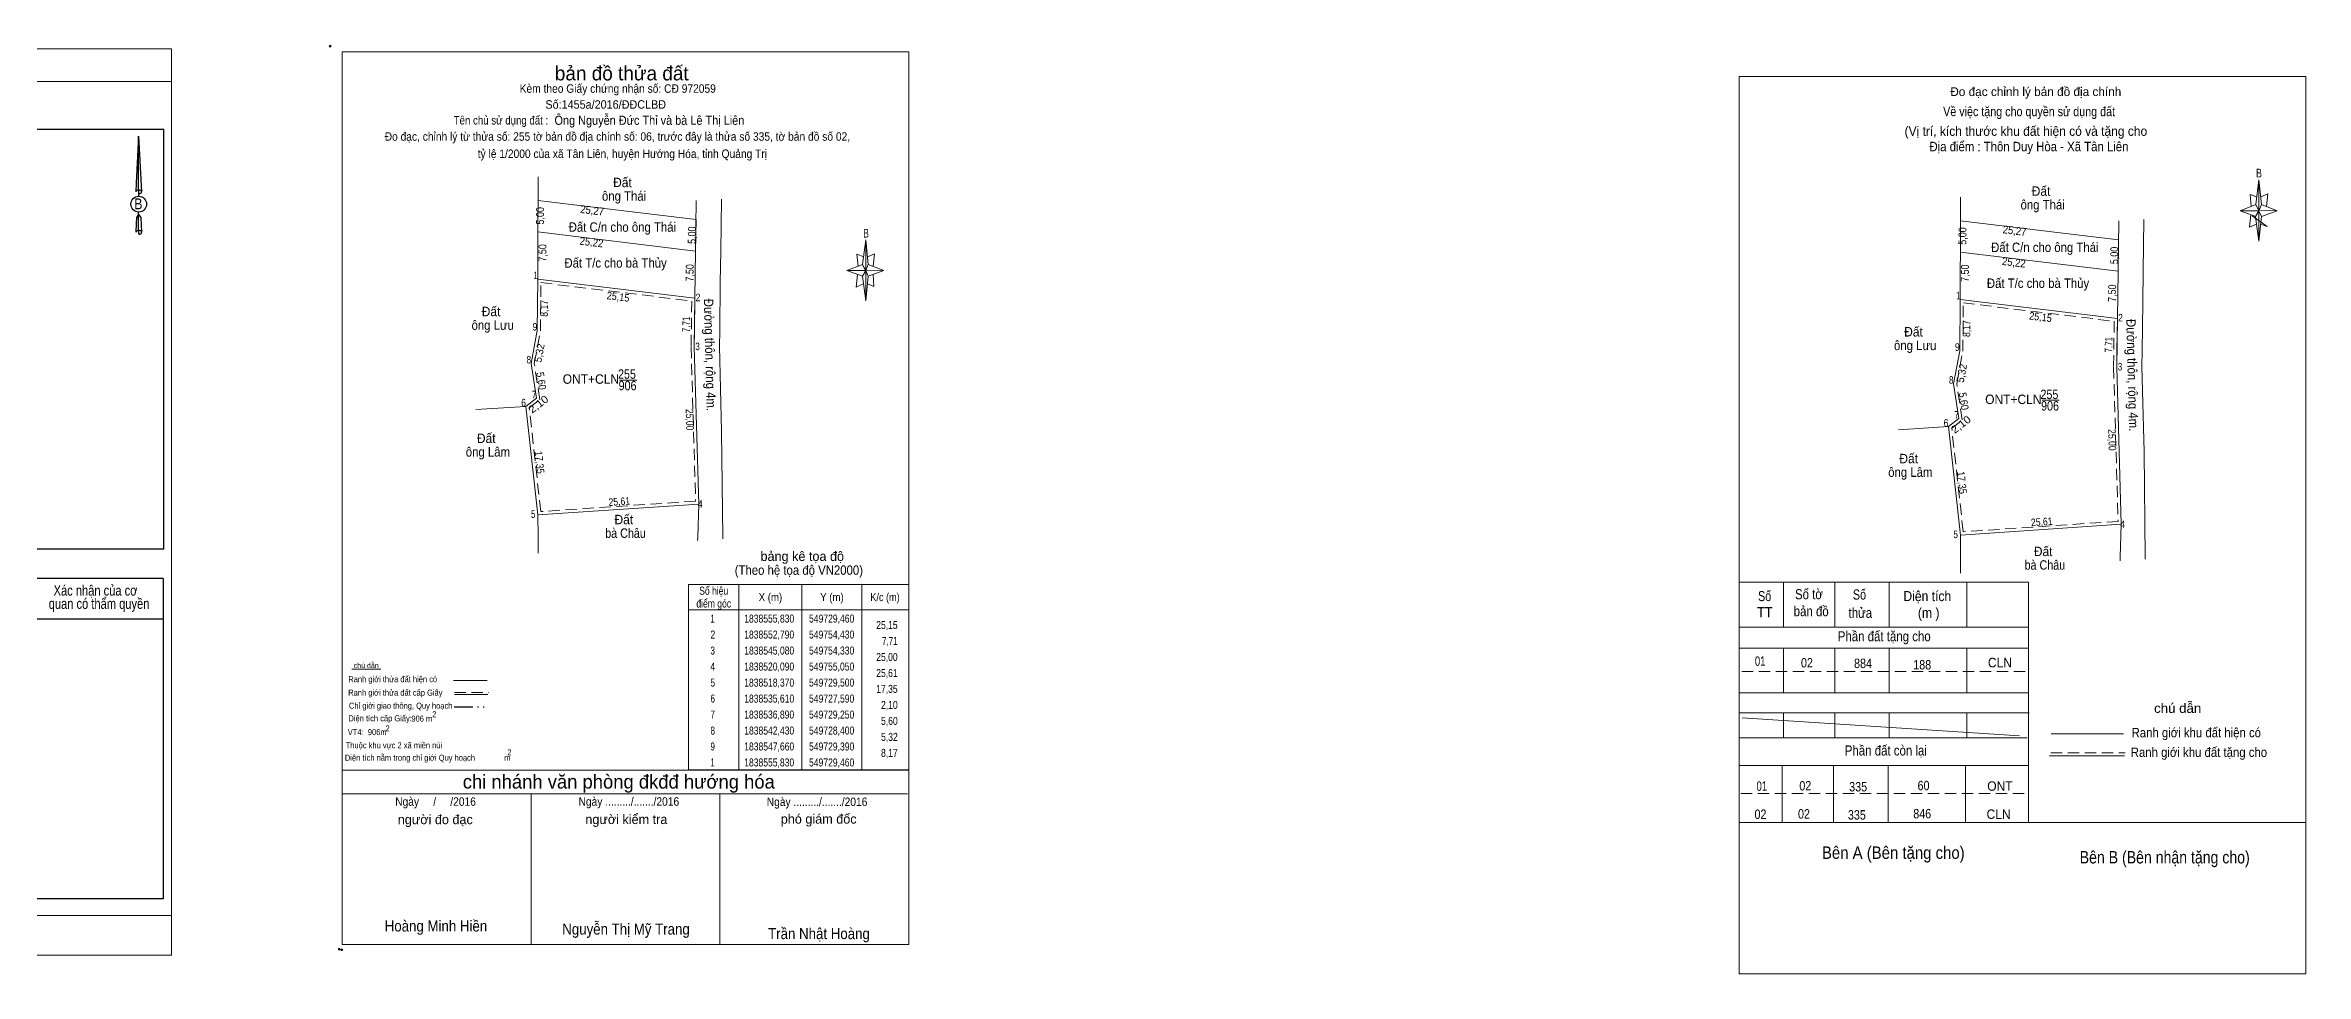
# Model space of a CAD drawing. Header units: metres. Extents: x 549224 to 550010, y 1838173 to 1838596.
# Drawn here: x 549651.2 to 550010.3, y 1838445.5 to 1838593 of the extents above; entities that cross this region are included whole.
import ezdxf
from ezdxf.enums import TextEntityAlignment as Align

# ---------------------------------------------------------------- set-up
doc = ezdxf.new("R2010")
doc.units = ezdxf.units.M
doc.header["$LTSCALE"] = 0.6
doc.header["$PDMODE"] = 32
doc.header["$PDSIZE"] = 0.3
for name, pattern in [('DASH_DOUBLE_DOT', [9.2, 5, -1.2, 0.3, -1.2, 0.3, -1.2]), ('DOTTED', [1.5, 0.3, -1.2]), ('MEDIUM_DASHED', [4.5, 3, -1.5])]:
    doc.linetypes.add(name, pattern=pattern)
for name, color, linetype, lineweight in [('1', 7, 'DOTTED', 13), ('10', 7, 'Continuous', 13), ('12', 7, 'Continuous', 13), ('15', 7, 'Continuous', 13), ('17', 7, 'Continuous', 13), ('18', 7, 'Continuous', 13), ('28', 7, 'Continuous', 13), ('63', 7, 'Continuous', 13)]:
    doc.layers.add(name, color=color, linetype=linetype, lineweight=lineweight)
doc.layers.add('20', color=7, linetype='Continuous')

msp = doc.modelspace()

# ---------------------------------------------------------------- linework, layer by layer
at = {"layer": '1', "linetype": 'Continuous'}
for p, q in [((549486.16, 1838587.24), (549671.26, 1838587.24)), ((549671.26, 1838587.24), (549671.26, 1838453.62)), ((549729.5, 1838565.88), (549729.51, 1838567.69)), ((549734.79, 1838567.69), (549749.73, 1838565.88)), ((549955.46, 1838562.66), (549955.47, 1838564.47)), ((549960.75, 1838564.47), (549975.69, 1838562.66)), ((549486.16, 1838454.74), (549671.26, 1838454.74))]:
    msp.add_line(p, q, dxfattribs=at)
for points in [[(549466.06, 1838448.44), (549671.26, 1838448.44), (549671.26, 1838592.44), (549466.06, 1838592.44)], [(549493.66, 1838587.24), (549671.26, 1838587.24), (549671.26, 1838454.74), (549493.66, 1838454.74)], [(549729.46, 1838555.83), (549754.43, 1838552.79), (549754.33, 1838545.08), (549755.05, 1838520.09), (549729.5, 1838518.37), (549727.59, 1838535.61), (549729.25, 1838536.89), (549728.4, 1838542.43), (549729.39, 1838547.66)], [(549955.42, 1838552.61), (549980.39, 1838549.57), (549980.29, 1838541.86), (549981.01, 1838516.87), (549955.46, 1838515.15), (549953.55, 1838532.39), (549955.21, 1838533.67), (549954.36, 1838539.21), (549955.35, 1838544.44)]]:
    msp.add_lwpolyline(points, close=True, dxfattribs=at)
for points in [[(549749.73, 1838565.88), (549754.6, 1838565.29), (549754.53, 1838560.29), (549729.49, 1838563.33), (549729.5, 1838565.88)], [(549729.51, 1838567.69), (549729.51, 1838568.33), (549734.79, 1838567.69)], [(549975.69, 1838562.66), (549980.56, 1838562.07), (549980.49, 1838557.07), (549955.45, 1838560.11), (549955.46, 1838562.66)], [(549955.47, 1838564.47), (549955.47, 1838565.11), (549960.75, 1838564.47)]]:
    msp.add_lwpolyline(points, dxfattribs=at)
at = {"layer": '1', "linetype": 'MEDIUM_DASHED'}
for points in [[(549729.96, 1838555.27), (549753.92, 1838552.35), (549753.83, 1838545.08), (549754.54, 1838520.56), (549729.94, 1838518.9), (549728.12, 1838535.39), (549729.79, 1838536.67), (549728.91, 1838542.42), (549729.89, 1838547.61)], [(549955.92, 1838552.05), (549979.88, 1838549.13), (549979.79, 1838541.86), (549980.5, 1838517.34), (549955.9, 1838515.68), (549954.08, 1838532.17), (549955.75, 1838533.45), (549954.87, 1838539.2), (549955.85, 1838544.39)]]:
    msp.add_lwpolyline(points, close=True, dxfattribs=at)
at = {"layer": '10'}
for p, q in [((549729.51, 1838568.87), (549729.52, 1838572.06)), ((549729.53, 1838571.25), (549729.53, 1838571.46)), ((549729.51, 1838568.33), (549729.51, 1838568.87)), ((549955.47, 1838565.65), (549955.48, 1838568.84)), ((549955.47, 1838565.11), (549955.47, 1838565.65)), ((549955.49, 1838568.03), (549955.49, 1838568.24)), ((549729.5, 1838518.37), (549727.59, 1838535.61)), ((549955.46, 1838515.15), (549953.55, 1838532.39)), ((549729.5, 1838518.37), (549729.52, 1838514.89)), ((549729.52, 1838514.89), (549729.53, 1838512.31)), ((549955.46, 1838515.15), (549955.48, 1838511.67)), ((549955.48, 1838511.67), (549955.49, 1838509.09))]:
    msp.add_line(p, q, dxfattribs=at)
at = {"layer": '12'}
msp.add_line((549920.32, 1838445.46), (550010.32, 1838445.46), dxfattribs=at)
at = {"layer": '15'}
for p, q in [((549742.46, 1838539.79), (549745.19, 1838539.79)), ((549727.59, 1838535.61), (549719.65, 1838535.09)), ((549968.42, 1838536.57), (549971.15, 1838536.57)), ((549953.55, 1838532.39), (549945.61, 1838531.87)), ((549920.81, 1838486.13), (549964.82, 1838483.29))]:
    msp.add_line(p, q, dxfattribs=at)
at = {"layer": '17'}
for p, q in [((549920.32, 1838445.46), (549920.32, 1838588.01)), ((550002.54, 1838568.88), (550001.48, 1838569.28)), ((550002.38, 1838567.68), (550002.84, 1838571.58)), ((550002.38, 1838565.78), (549999.88, 1838566.68)), ((550001.8, 1838565.9), (550004.18, 1838564.18)), ((550003.28, 1838565.78), (550002.84, 1838561.88)), ((550003.28, 1838567.68), (550005.78, 1838566.68)), ((550001.38, 1838564.08), (550002.48, 1838564.58)), ((550004.18, 1838564.18), (550003.14, 1838564.58)), ((549966.26, 1838507.67), (549920.4, 1838507.7)), ((549927.36, 1838507.67), (549927.36, 1838500.53)), ((549935.5, 1838507.67), (549935.5, 1838500.53)), ((549944.16, 1838507.67), (549944.16, 1838500.53)), ((549956.46, 1838507.67), (549956.46, 1838500.53)), ((549966.26, 1838507.67), (549966.26, 1838469.51)), ((549920.32, 1838500.53), (549966.26, 1838500.53)), ((549920.32, 1838497.19), (549966.26, 1838497.19)), ((549927.36, 1838497.19), (549927.36, 1838490.11)), ((549935.5, 1838497.19), (549935.5, 1838490.11)), ((549944.16, 1838497.19), (549944.16, 1838490.11)), ((549956.46, 1838497.19), (549956.46, 1838490.11)), ((549920.4, 1838490.11), (549966.2, 1838490.11)), ((549920.32, 1838486.93), (549966.36, 1838486.93)), ((549927.36, 1838486.93), (549927.36, 1838482.94)), ((549935.5, 1838486.93), (549935.5, 1838482.94)), ((549944.16, 1838486.93), (549944.16, 1838482.94)), ((549956.46, 1838486.93), (549956.46, 1838482.94)), ((549920.24, 1838482.94), (549966.04, 1838482.94)), ((549969.86, 1838483.61), (549981.36, 1838483.61)), ((549969.6, 1838480.07), (549981.5, 1838480.07)), ((549920.32, 1838478.56), (549966.26, 1838478.56)), ((549927.16, 1838478.56), (549927.16, 1838469.51)), ((549935.3, 1838478.56), (549935.3, 1838469.51)), ((549943.96, 1838478.56), (549943.96, 1838469.51)), ((549956.26, 1838478.56), (549956.26, 1838469.51)), ((549920.32, 1838469.51), (550010.32, 1838469.51))]:
    msp.add_line(p, q, dxfattribs=at)
at = {"layer": '17', "linetype": 'MEDIUM_DASHED'}
for p, q in [((549920.76, 1838493.47), (549966.32, 1838493.47)), ((549969.84, 1838480.57), (549981.64, 1838480.57)), ((549920.58, 1838474.08), (549966.26, 1838474.08))]:
    msp.add_line(p, q, dxfattribs=at)
at = {"layer": '17'}
for points in [[(549920.32, 1838588.01), (550010.32, 1838588.01), (550010.32, 1838445.46)], [(550003.18, 1838568.88), (550004.28, 1838569.38), (550004.08, 1838567.38)], [(550002.84, 1838566.68), (550002.38, 1838567.68), (549999.88, 1838566.68)], [(550002.84, 1838566.68), (550003.28, 1838565.78), (550005.78, 1838566.68)]]:
    msp.add_lwpolyline(points, dxfattribs=at)
for points in [[(550002.84, 1838571.58), (550003.28, 1838567.68), (550002.84, 1838566.68)], [(550002.84, 1838566.68), (549999.88, 1838566.68), (550002.38, 1838567.68), (550003.28, 1838565.78), (550005.78, 1838566.68), (550002.84, 1838566.78)], [(550002.84, 1838566.68), (550002.84, 1838561.88), (550002.34, 1838565.78)]]:
    msp.add_lwpolyline(points, close=True, dxfattribs=at)
at = {"layer": '18', "lineweight": 25}
for p, q in [((549666.06, 1838578.54), (549666.54, 1838569.7)), ((549666.06, 1838578.54), (549666.54, 1838569.7)), ((549666.06, 1838578.54), (549666.54, 1838569.7)), ((549665.68, 1838571.08), (549665.6, 1838569.72)), ((549666.06, 1838570), (549666.06, 1838569.66)), ((549666.06, 1838569.66), (549666.06, 1838569.4)), ((549666.06, 1838569.4), (549666.06, 1838569.06)), ((549666.06, 1838569.4), (549666.06, 1838569.06)), ((549666.06, 1838569.4), (549666.06, 1838569.06)), ((549666.54, 1838569.7), (549666.54, 1838569.72)), ((549666.06, 1838566.08), (549666.06, 1838566.48)), ((549666.06, 1838566.08), (549666.06, 1838566.48)), ((549666.06, 1838566.08), (549666.06, 1838566.48)), ((549666.06, 1838566.08), (549666.42, 1838565.6)), ((549666.06, 1838566.08), (549666.42, 1838565.6)), ((549666.06, 1838566.08), (549666.42, 1838565.6)), ((549666.42, 1838565.6), (549666.54, 1838563.28)), ((549666.42, 1838565.6), (549666.54, 1838563.28)), ((549666.42, 1838565.6), (549666.54, 1838563.28)), ((549666.06, 1838563.58), (549666.06, 1838563.24)), ((549666.06, 1838563.24), (549666.06, 1838562.98)), ((549666.54, 1838563.28), (549666.54, 1838563.3))]:
    msp.add_line(p, q, dxfattribs=at)
at = {"layer": '18'}
for p, q in [((549729.51, 1838568.33), (549734.79, 1838567.69)), ((549729.51, 1838568.33), (549729.51, 1838567.69)), ((549758.53, 1838560.29), (549758.64, 1838568.51)), ((549955.47, 1838565.11), (549960.75, 1838564.47)), ((549955.47, 1838565.11), (549955.47, 1838564.47)), ((549984.49, 1838557.07), (549984.6, 1838565.29)), ((549754.43, 1838552.79), (549754.53, 1838560.29)), ((549758.46, 1838555.29), (549758.53, 1838560.29)), ((549729.46, 1838555.29), (549729.46, 1838555.83)), ((549980.39, 1838549.57), (549980.49, 1838557.07)), ((549984.42, 1838552.07), (549984.49, 1838557.07)), ((549955.42, 1838552.07), (549955.42, 1838552.61)), ((549728.4, 1838542.43), (549729.39, 1838547.66)), ((549954.36, 1838539.21), (549955.35, 1838544.44)), ((549729.5, 1838518.37), (549755.05, 1838520.09)), ((549755.05, 1838520.09), (549754.88, 1838514.89)), ((549955.46, 1838515.15), (549981.01, 1838516.87)), ((549981.01, 1838516.87), (549980.84, 1838511.67)), ((549754.88, 1838514.89), (549754.86, 1838514.3)), ((549758.87, 1838514.56), (549758.87, 1838514.89)), ((549980.84, 1838511.67), (549980.82, 1838511.08)), ((549984.83, 1838511.34), (549984.83, 1838511.67))]:
    msp.add_line(p, q, dxfattribs=at)
at = {"layer": '18', "lineweight": 25}
for points in [[(549666.06, 1838570), (549666.06, 1838578.54), (549665.68, 1838571.08)], [(549666.06, 1838563.58), (549666.06, 1838566.08), (549665.74, 1838565.6), (549665.68, 1838564.66), (549665.6, 1838563.3)]]:
    msp.add_lwpolyline(points, dxfattribs=at)
at = {"layer": '18'}
for points in [[(549729.49, 1838563.33), (549754.53, 1838560.29), (549754.64, 1838568.31)], [(549729.51, 1838567.69), (549729.5, 1838565.88), (549729.49, 1838563.33)], [(549734.79, 1838567.69), (549749.73, 1838565.88), (549754.6, 1838565.29)], [(549729.49, 1838563.33), (549729.48, 1838560.29), (549729.46, 1838555.83)], [(549955.45, 1838560.11), (549980.49, 1838557.07), (549980.6, 1838565.09)], [(549955.47, 1838564.47), (549955.46, 1838562.66), (549955.45, 1838560.11)], [(549960.75, 1838564.47), (549975.69, 1838562.66), (549980.56, 1838562.07)], [(549955.45, 1838560.11), (549955.44, 1838557.07), (549955.42, 1838552.61)], [(549758.33, 1838545.13), (549758.36, 1838547.66), (549758.46, 1838555.29)], [(549754.33, 1838545.08), (549754.36, 1838547.66), (549754.43, 1838552.79)], [(549984.29, 1838541.91), (549984.32, 1838544.44), (549984.42, 1838552.07)], [(549980.29, 1838541.86), (549980.32, 1838544.44), (549980.39, 1838549.57)], [(549758.87, 1838514.89), (549758.67, 1838531.63), (549758.33, 1838545.18)], [(549984.83, 1838511.67), (549984.63, 1838528.41), (549984.29, 1838541.96)]]:
    msp.add_lwpolyline(points, dxfattribs=at)
at = {"layer": '18', "lineweight": 25}
for centre, start_param, end_param in [((549666.084, 1838569.6782), 1.57079633, 3.07445202), ((549666.084, 1838569.6782), 0.06714063, 1.57079633), ((549666.084, 1838569.6782), 4.71238898, 6.28318531), ((549666.084, 1838563.2577), 2.49106941, 3.07427841), ((549666.084, 1838563.2577), 1.57079633, 2.49106941), ((549666.084, 1838563.2577), 0.06714063, 1.57079633), ((549666.084, 1838563.2577), 4.71238898, 6.28318531)]:
    msp.add_ellipse(centre, major_axis=(0.4535, 0), ratio=0.655448, start_param=start_param, end_param=end_param, dxfattribs=at)
msp.add_ellipse((549666.0836, 1838567.7397), major_axis=(0, 1.258), ratio=0.983453, dxfattribs=at)
at = {"layer": '28'}
for p, q in [((549781.06, 1838558.17), (549781.56, 1838562.07)), ((549781.06, 1838556.27), (549778.56, 1838557.17)), ((549781.96, 1838556.27), (549781.56, 1838552.37)), ((549782.86, 1838554.67), (549781.86, 1838555.07)), ((549781.96, 1838558.17), (549784.46, 1838557.17)), ((549782.76, 1838556.57), (549782.86, 1838554.67)), ((549699.91, 1838493.84), (549704.51, 1838493.84)), ((549716.06, 1838492.07), (549721.44, 1838492.07)), ((549716.26, 1838489.83), (549721.52, 1838489.83)), ((549698.4, 1838477.83), (549788.4, 1838477.83)), ((549698.4, 1838474.03), (549788.2, 1838474.03)), ((549698.4, 1838474.03), (549788.2, 1838474.03)), ((549698.4, 1838474.03), (549788.2, 1838474.03)), ((549728.4, 1838450.13), (549728.4, 1838474.03)), ((549758.4, 1838450.13), (549758.4, 1838474.03))]:
    msp.add_line(p, q, dxfattribs=at)
at = {"layer": '28', "lineweight": 25}
for p, q in [((549670.04, 1838512.94), (549592.52, 1838512.94)), ((549669.98, 1838508.24), (549669.94, 1838457.36)), ((549669.96, 1838501.78), (549592.46, 1838501.78)), ((549669.94, 1838457.36), (549592.46, 1838457.36))]:
    msp.add_line(p, q, dxfattribs=at)
at = {"layer": '28', "linetype": 'MEDIUM_DASHED'}
msp.add_line((549716.26, 1838490.15), (549721.7, 1838490.15), dxfattribs=at)
at = {"layer": '28', "linetype": 'DASH_DOUBLE_DOT', "lineweight": 25}
msp.add_line((549716.16, 1838487.86), (549721.4, 1838487.86), dxfattribs=at)
at = {"layer": '28'}
for points in [[(549698.4, 1838591.93), (549788.4, 1838591.93), (549788.4, 1838450.13), (549698.4, 1838450.13)], [(549781.56, 1838562.07), (549781.96, 1838558.17), (549781.56, 1838557.17)], [(549781.56, 1838557.17), (549778.56, 1838557.17), (549781.06, 1838558.17), (549781.96, 1838556.27), (549784.46, 1838557.17), (549781.56, 1838557.27)], [(549781.56, 1838557.17), (549781.56, 1838552.37), (549781.06, 1838556.27)]]:
    msp.add_lwpolyline(points, close=True, dxfattribs=at)
at = {"layer": '28', "lineweight": 25}
for points in [[(549670.04, 1838512.94), (549670.04, 1838579.58), (549592.52, 1838579.58)], [(549669.98, 1838508.24), (549592.46, 1838508.24), (549592.46, 1838457.36)]]:
    msp.add_lwpolyline(points, dxfattribs=at)
at = {"layer": '28'}
for points in [[(549781.26, 1838559.37), (549780.16, 1838559.77), (549780.36, 1838557.87)], [(549781.86, 1838559.37), (549782.96, 1838559.87), (549782.76, 1838557.87)], [(549781.56, 1838557.17), (549781.06, 1838558.17), (549778.56, 1838557.17)], [(549780.26, 1838556.57), (549780.06, 1838554.57), (549781.16, 1838555.07)], [(549781.56, 1838557.17), (549781.96, 1838556.27), (549784.46, 1838557.17)], [(549788.4, 1838450.13), (549698.4, 1838450.13), (549698.4, 1838474.03)]]:
    msp.add_lwpolyline(points, dxfattribs=at)
for p in [(549696.46, 1838592.84), (549697.94, 1838449.35), (549698.34, 1838449.29)]:
    msp.add_point(p, dxfattribs=at)
at = {"layer": '63'}
for p, q in [((550001.48, 1838569.28), (550001.64, 1838567.38)), ((550001.58, 1838566.08), (550001.38, 1838564.08)), ((549761.42, 1838507.33), (549761.42, 1838477.86)), ((549771.43, 1838507.33), (549771.43, 1838477.86)), ((549780.96, 1838507.33), (549780.96, 1838477.86)), ((549753.42, 1838503.27), (549788.4, 1838503.27))]:
    msp.add_line(p, q, dxfattribs=at)
msp.add_lwpolyline([(549753.42, 1838507.33), (549788.4, 1838507.33), (549788.4, 1838477.86), (549753.42, 1838477.86)], close=True, dxfattribs=at)

# ---------------------------------------------------------------- texts
at = {"layer": '1'}
for s, width, p in [('ONT+CLN', 0.95, (549737.905, 1838539.2)), ('255', 0.85, (549743.635, 1838539.99)), ('906', 0.85, (549743.73, 1838538.16)), ('ONT+CLN', 0.95, (549963.865, 1838535.98)), ('255', 0.85, (549969.595, 1838536.77)), ('906', 0.85, (549969.69, 1838534.94))]:
    msp.add_text(s, height=1.5, dxfattribs=dict(at, width=width)).set_placement(p, align=Align.CENTER)
at = {"layer": '15', "width": 0.9}
for s, p in [('Đất C/n cho ông Thái', (549742.905, 1838563.35)), ('Đất T/c cho bà Thủy', (549741.825, 1838557.65)), ('Đất C/n cho ông Thái', (549968.865, 1838560.13)), ('Đất T/c cho bà Thủy', (549967.785, 1838554.43))]:
    msp.add_text(s, height=1.5, dxfattribs=at).set_placement(p, align=Align.CENTER)
for p in [(549756.0666, 1838543.7738), (549982.0266, 1838540.5538)]:
    msp.add_text('Đường thôn, rộng 4m.', height=1.5, rotation=271.435, dxfattribs=at).set_placement(p, align=Align.CENTER)
at = {"layer": '17'}
msp.add_text('Đo đạc chỉnh lý bản đồ địa chính', height=1.4, dxfattribs=at).set_placement((549967.43, 1838584.91), align=Align.CENTER)
at = {"layer": '17', "width": 0.95}
msp.add_text('(Vị trí, kích thước khu đất hiện có và tặng cho', height=1.5, dxfattribs=at).set_placement((549946.59, 1838578.59))
at = {"layer": '17'}
for s, height, width, p in [('Về việc tặng cho quyền sử dụng đất', 1.5, 0.85, (549966.365, 1838581.71)), ('B', 1.378, 0.75, (550002.89, 1838571.98)), ('Số', 1.6, 0.8, (549924.36, 1838504.67)), ('Số tờ', 1.6, 0.85, (549931.39, 1838504.97)), ('TT', 1.6, 0.95, (549924.39, 1838502.11)), ('bản đồ', 1.6, 0.85, (549931.75, 1838502.27)), ('thửa', 1.6, 0.85, (549939.555, 1838502.01)), ('(m )', 1.6, 0.9, (549950.415, 1838502.01)), ('Phần đất tặng cho', 1.6, 0.85, (549943.35, 1838498.29)), ('01', 1.5, 0.75, (549923.645, 1838494.39)), ('02', 1.5, 0.85, (549931.075, 1838494.13)), ('884', 1.5, 0.85, (549939.985, 1838494.03)), ('188', 1.5, 0.85, (549949.39, 1838493.81)), ('CLN', 1.5, 0.95, (549961.73, 1838494.16)), ('chú dẫn', 1.5, 1.05, (549989.97, 1838486.91)), ('Ranh giới khu đất hiện có ', 1.5, 0.9, (549993.175, 1838483.03)), ('Phần đất còn lại', 1.6, 0.85, (549943.61, 1838480.14)), ('Ranh giới khu đất tặng cho', 1.5, 0.9, (549993.345, 1838479.91)), ('01', 1.5, 0.75, (549923.905, 1838474.53)), ('02', 1.5, 0.85, (549930.815, 1838474.59)), ('335', 1.5, 0.85, (549939.215, 1838474.43)), ('60', 1.5, 0.85, (549949.6, 1838474.62)), ('ONT', 1.5, 0.95, (549961.73, 1838474.54)), ('02', 1.5, 0.85, (549923.695, 1838470.06)), ('02', 1.5, 0.85, (549930.605, 1838470.12)), ('335', 1.5, 0.85, (549939.005, 1838469.96)), ('846', 1.5, 0.85, (549949.39, 1838470.15)), ('CLN', 1.5, 0.95, (549961.52, 1838470.07)), ('Bên A (Bên tặng cho)', 1.97, 0.9, (549944.795, 1838463.72)), ('Bên B (Bên nhận tặng cho)', 1.97, 0.85, (549987.91, 1838462.99))]:
    msp.add_text(s, height=height, dxfattribs=dict(at, width=width)).set_placement(p, align=Align.CENTER)
at = {"layer": '18', "width": 0.85}
msp.add_text('B', height=1.728, dxfattribs=at).set_placement((549666.005, 1838566.92), align=Align.CENTER)
at = {"layer": '20', "width": 0.9}
msp.add_text('Địa điểm : Thôn Duy Hòa - Xã Tân Liên', height=1.5, dxfattribs=at).set_placement((549966.34, 1838576.14), align=Align.CENTER)
at = {"layer": '28'}
for s, height, p in [('bản đồ thửa đất', 2.25, (549742.805, 1838587.4)), ('bảng kê tọa độ', 1.5, (549771.48, 1838511.05)), ('chi nhánh văn phòng đkđđ hướng hóa', 2.187, (549742.335, 1838474.89)), ('người đo đạc', 1.5, (549713.185, 1838469.23)), ('người kiểm tra', 1.5, (549743.535, 1838469.25)), ('phó giám đốc', 1.5, (549774.09, 1838469.31))]:
    msp.add_text(s, height=height, dxfattribs=at).set_placement(p, align=Align.CENTER)
for s, height, width, p in [('Kèm theo Giấy chứng nhận số: CĐ 972059', 1.35, 0.9, (549742.17, 1838585.43)), ('Số:1455a/2016/ĐĐCLBĐ', 1.35, 0.95, (549740.26, 1838582.9)), ('Tên chủ sử dụng đất :', 1.35, 0.85, (549723.615, 1838580.39)), ('Đo đạc, chỉnh lý từ thửa số: 255 tờ bản đồ địa chính số: 06, trước đây là thửa số 335, tờ bản đồ số 02,', 1.35, 0.9, (549742.11, 1838577.81)), (' tỷ lệ 1/2000 của xã Tân Liên, huyện Hướng Hóa, tỉnh Quảng Trị', 1.35, 0.9, (549742.68, 1838575.07)), ('B', 1.378, 0.75, (549781.61, 1838562.43)), ('(Theo hệ tọa độ VN2000)', 1.5, 0.9, (549770.94, 1838508.85)), (' quan có thẩm quyền', 1.65, 0.8, (549659.525, 1838503.44)), ('Xác nhận của cơ', 1.65, 0.8, (549659.215, 1838505.54)), ('chú dẫn', 0.8, 1.05, (549702.21, 1838494.04)), ('Ranh giới thửa đất cấp Giấy', 0.96, 0.9, (549706.84, 1838489.65)), ('Ranh giới thửa đất hiện có ', 0.96, 0.9, (549706.585, 1838491.79)), ('Diện tích cấp Giấy: ', 0.96, 0.9, (549704.595, 1838485.57)), ('Chỉ giới giao thông, Quy hoạch', 0.96, 0.9, (549707.69, 1838487.57)), ('906 m ', 0.96, 0.85, (549711.21, 1838485.52)), ('2', 0.96, 0.8, (549713.03, 1838486.23)), ('2', 0.96, 0.8, (549713.03, 1838486.23)), (' VT4:  906m ', 0.96, 0.9, (549702.365, 1838483.38)), ('2', 0.96, 0.8, (549705.61, 1838483.96)), ('Thuộc khu vực 2 xã miền núi', 0.96, 0.9, (549706.615, 1838481.29)), ('Diện tích nằm trong chỉ giới Quy hoạch              m', 0.96, 0.9, (549711.975, 1838479.31)), ('2', 0.96, 0.8, (549724.96, 1838480.15)), ('Ngày     /     /2016', 1.35, 0.9, (549713.225, 1838472.15)), ('Ngày ........./......./2016', 1.35, 0.9, (549743.93, 1838472.16)), ('Ngày ........./......./2016', 1.35, 0.9, (549773.83, 1838472.11)), ('Hoàng Minh Hiền', 1.75, 0.9, (549713.29, 1838452.18)), ('Nguyễn Thị Mỹ Trang', 1.75, 0.9, (549743.48, 1838451.69)), ('Trần Nhật Hoàng', 1.75, 0.9, (549774.135, 1838450.97))]:
    msp.add_text(s, height=height, dxfattribs=dict(at, width=width)).set_placement(p, align=Align.CENTER)
at = {"layer": '28', "width": 0.9}
msp.add_text('Ông Nguyễn Đức Thỉ và bà Lê Thị Liên', height=1.44, dxfattribs=at).set_placement((549732.12, 1838580.34))
at = {"layer": '63'}
for s, height, width, p in [('ông Thái', 1.5, 0.9, (549743.175, 1838568.28)), ('Đất ', 1.5, 0.95, (549743.18, 1838570.44)), ('Đất ', 1.5, 0.95, (549968.53, 1838569.06)), ('ông Thái', 1.5, 0.9, (549968.525, 1838566.9)), ('Đất ', 1.5, 0.95, (549722.31, 1838549.93)), ('ông Lưu', 1.5, 0.9, (549722.31, 1838547.77)), ('Đất ', 1.5, 0.95, (549948.27, 1838546.71)), ('ông Lưu', 1.5, 0.9, (549948.27, 1838544.55)), ('Đất ', 1.5, 0.95, (549721.54, 1838529.79)), ('ông Lâm', 1.5, 0.9, (549721.54, 1838527.63)), ('ông Lâm', 1.5, 0.9, (549947.5, 1838524.41)), ('Đất ', 1.5, 0.95, (549947.5, 1838526.57)), ('bà Châu', 1.5, 0.85, (549743.405, 1838514.72)), ('Đất ', 1.5, 0.95, (549743.4, 1838516.88)), ('Đất ', 1.5, 0.95, (549968.87, 1838511.82)), ('bà Châu', 1.5, 0.85, (549968.875, 1838509.66)), ('điểm góc', 1.271, 0.8, (549757.415, 1838503.65)), ('Số hiệu', 1.271, 0.8, (549757.415, 1838505.68)), ('X (m)', 1.271, 0.9, (549766.42, 1838504.67)), ('Y (m)', 1.271, 0.9, (549776.195, 1838504.67)), ('K/c (m)', 1.271, 0.85, (549784.625, 1838504.67)), ('Số', 1.6, 0.8, (549939.42, 1838504.91)), ('Diện tích', 1.6, 0.9, (549950.2, 1838504.67)), (' 1', 1.271, 0.7, (549757.08, 1838501.26)), ('1838555,830', 1.271, 0.8, (549766.23, 1838501.26)), ('549729,460', 1.271, 0.8, (549776.15, 1838501.26)), (' 3', 1.271, 0.75, (549757.075, 1838496.18)), (' 2', 1.271, 0.8, (549757.085, 1838498.72)), ('1838552,790', 1.271, 0.8, (549766.23, 1838498.72)), ('1838545,080', 1.271, 0.8, (549766.23, 1838496.18)), ('549754,430', 1.271, 0.8, (549776.15, 1838498.72)), ('549754,330', 1.271, 0.8, (549776.15, 1838496.18)), (' 4', 1.271, 0.8, (549757.075, 1838493.64)), ('1838520,090', 1.271, 0.8, (549766.23, 1838493.64)), ('549755,050', 1.271, 0.8, (549776.15, 1838493.64)), (' 5', 1.271, 0.75, (549757.085, 1838491.09)), ('1838518,370', 1.271, 0.8, (549766.23, 1838491.09)), ('549729,500', 1.271, 0.8, (549776.15, 1838491.09)), (' 6', 1.271, 0.75, (549757.08, 1838488.55)), (' 7', 1.271, 0.75, (549757.085, 1838486.01)), ('1838535,610', 1.271, 0.8, (549766.23, 1838488.55)), ('1838536,890', 1.271, 0.8, (549766.23, 1838486.01)), ('549727,590', 1.271, 0.8, (549776.15, 1838488.55)), ('549729,250', 1.271, 0.8, (549776.15, 1838486.01)), (' 8', 1.271, 0.75, (549757.085, 1838483.47)), ('1838542,430', 1.271, 0.8, (549766.23, 1838483.47)), ('549728,400', 1.271, 0.8, (549776.15, 1838483.47)), (' 9', 1.271, 0.75, (549757.075, 1838480.94)), (' 1', 1.271, 0.7, (549757.08, 1838478.4)), ('1838547,660', 1.271, 0.8, (549766.23, 1838480.94)), ('1838555,830', 1.271, 0.8, (549766.23, 1838478.4)), ('549729,390', 1.271, 0.8, (549776.15, 1838480.94)), ('549729,460', 1.271, 0.8, (549776.15, 1838478.4))]:
    msp.add_text(s, height=height, dxfattribs=dict(at, width=width)).set_placement(p, align=Align.CENTER)
for s, height, rotation, width, p in [('5,00', 1.25, 89.771, 0.85, (549730.4456, 1838565.8875)), ('25,27', 1.25, 353.091, 0.9, (549738.0298, 1838566.1259)), ('25,22', 1.25, 353.078, 0.9, (549737.9197, 1838561.083)), ('5,00', 1.25, 89.198, 0.85, (549754.5598, 1838562.8013)), ('5,00', 1.25, 89.771, 0.85, (549956.4056, 1838562.6675)), ('25,27', 1.25, 353.091, 0.9, (549963.9898, 1838562.9059)), ('7,50', 1.25, 89.771, 0.85, (549730.8356, 1838559.9875)), ('25,22', 1.25, 353.078, 0.9, (549963.8797, 1838557.863)), ('5,00', 1.25, 89.198, 0.85, (549980.5198, 1838559.5813)), ('7,50', 1.25, 89.236, 0.85, (549754.2188, 1838556.8117)), ('7,50', 1.25, 89.771, 0.85, (549956.7956, 1838556.7675)), ('7,50', 1.25, 89.236, 0.85, (549980.1788, 1838553.5917)), ('8,17', 1.2, 89.509, 0.85, (549731.0614, 1838551.1749)), ('25,15', 1.2, 353.059, 0.9, (549742.1525, 1838552.433)), ('7,71', 1.2, 89.257, 0.8, (549753.6368, 1838548.6222)), ('8,17', 1.2, 89.509, 0.85, (549957.0214, 1838547.9549)), ('25,15', 1.2, 353.059, 0.9, (549968.1125, 1838549.213)), ('5,32', 1.2, 79.281, 0.95, (549730.2913, 1838543.9834)), ('7,71', 1.2, 89.257, 0.8, (549979.5968, 1838545.4022)), ('5,60', 1.2, 278.723, 0.9, (549729.4385, 1838539.566)), ('5,32', 1.2, 79.281, 0.95, (549956.2513, 1838540.7634)), ('2,10', 1.2, 37.635, 1.1, (549729.9336, 1838535.4754)), ('5,60', 1.2, 278.723, 0.9, (549955.3985, 1838536.346)), ('25,00', 1.2, 271.65, 0.85, (549753.0108, 1838533.4873)), ('2,10', 1.2, 37.635, 1.1, (549955.8936, 1838532.2554)), ('25,00', 1.2, 271.65, 0.85, (549978.9708, 1838530.2673)), ('17,35', 1.2, 276.322, 0.9, (549729.1465, 1838526.6561)), ('17,35', 1.2, 276.322, 0.9, (549955.1065, 1838523.4361)), ('25,61', 1.2, 3.851, 0.85, (549742.4497, 1838519.8958)), ('25,61', 1.2, 3.851, 0.85, (549968.4097, 1838516.6758))]:
    msp.add_text(s, height=height, rotation=rotation, dxfattribs=dict(at, width=width)).set_placement(p, align=Align.CENTER)
for s, height, width, p in [(' 1', 1.2, 0.75, (549729.46, 1838555.83)), (' 2', 1.2, 0.85, (549755.3, 1838552.32)), (' 1', 1.2, 0.75, (549955.42, 1838552.61)), (' 9', 1.2, 0.85, (549729.39, 1838547.66)), (' 2', 1.2, 0.85, (549981.26, 1838549.1)), (' 3', 1.2, 0.8, (549755.2, 1838544.54)), (' 9', 1.2, 0.85, (549955.35, 1838544.44)), (' 8', 1.2, 0.8, (549728.4, 1838542.43)), (' 8', 1.2, 0.8, (549954.36, 1838539.21)), (' 3', 1.2, 0.8, (549981.16, 1838541.32)), (' 6', 1.2, 0.85, (549727.59, 1838535.61)), (' 7', 1.2, 0.8, (549729.25, 1838536.89)), (' 6', 1.2, 0.85, (549953.55, 1838532.39)), (' 7', 1.2, 0.8, (549955.21, 1838533.67)), (' 5', 1.2, 0.8, (549729.1, 1838517.9)), (' 4', 1.2, 0.85, (549755.65, 1838519.49)), (' 5', 1.2, 0.8, (549955.06, 1838514.68)), (' 4', 1.2, 0.85, (549981.61, 1838516.27)), ('25,15', 1.271, 0.8, (549786.63, 1838500.24)), ('7,71', 1.271, 0.75, (549786.63, 1838497.7)), ('25,00', 1.271, 0.8, (549786.63, 1838495.16)), ('25,61', 1.271, 0.8, (549786.63, 1838492.61)), ('17,35', 1.271, 0.8, (549786.63, 1838490.09)), ('2,10', 1.271, 0.8, (549786.64, 1838487.54)), ('5,60', 1.271, 0.8, (549786.64, 1838485)), ('5,32', 1.271, 0.8, (549786.65, 1838482.46)), ('8,17', 1.271, 0.8, (549786.64, 1838479.92))]:
    msp.add_text(s, height=height, dxfattribs=dict(at, width=width)).set_placement(p, align=Align.RIGHT)

doc.saveas('drawing.dxf')
